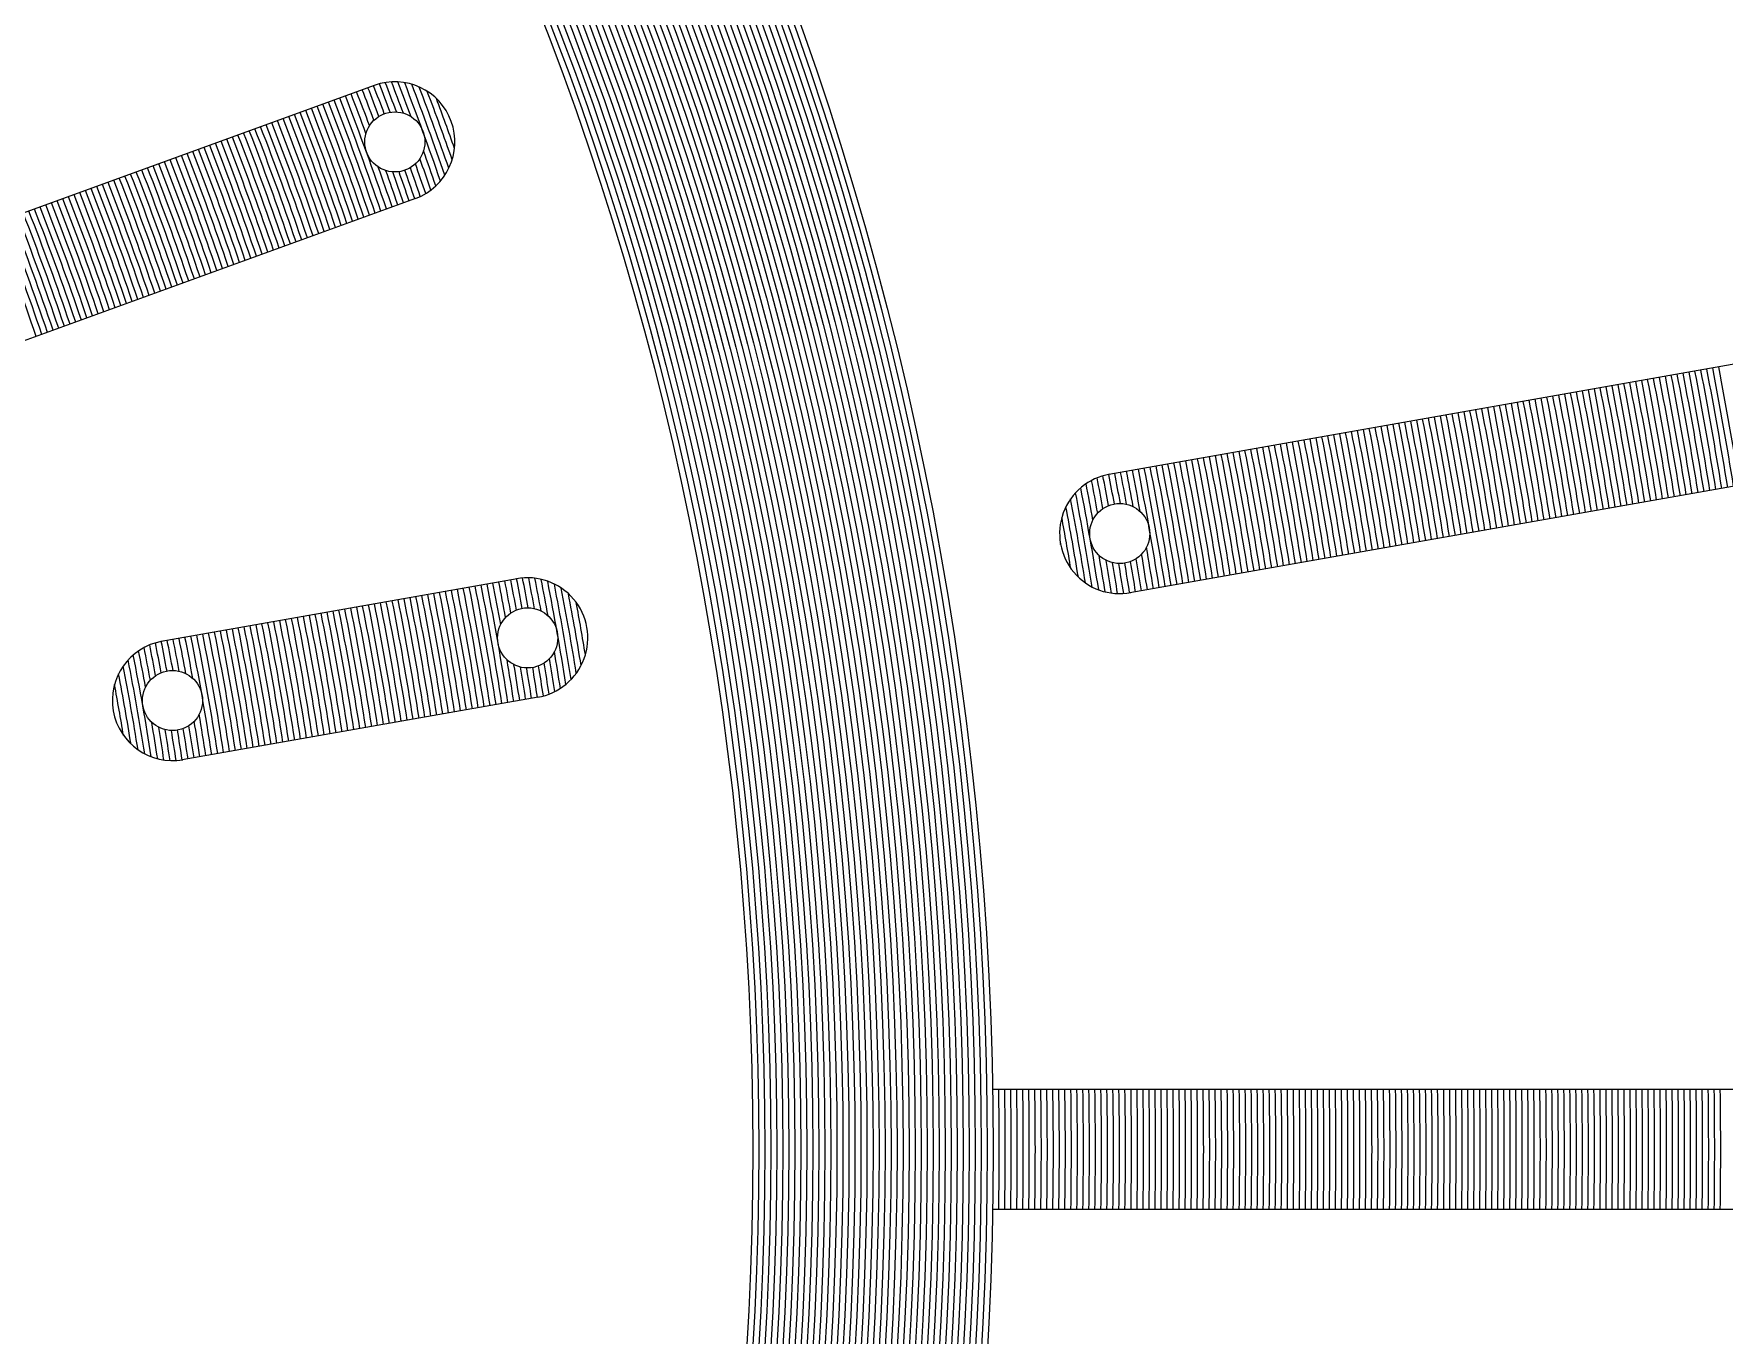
# Model space of a CAD drawing. Header units: millimetres. Extents: x 0 to 2404, y 0 to 1600.
# Drawn here: x 2374.35 to 2388.41, y 1483.18 to 1494.01 of the extents above; entities that cross this region are included whole.
import ezdxf

# ---------------------------------------------------------------- set-up
doc = ezdxf.new("R2010")
doc.units = ezdxf.units.MM

msp = doc.modelspace()

# ---------------------------------------------------------------- linework, layer by layer
for p, q in [((2377.185, 1493.579), (2372.95, 1492.037)), ((2377.527, 1492.639), (2373.292, 1491.098)), ((2388.715, 1491.299), (2383.294, 1490.344)), ((2388.888, 1490.315), (2383.468, 1489.359)), ((2378.374, 1489.476), (2375.414, 1488.954)), ((2378.548, 1488.491), (2375.588, 1487.969)), ((2389.333, 1485.229), (2382.329, 1485.229)), ((2389.333, 1484.229), (2382.329, 1484.229))]:
    msp.add_line(p, q)
for centre, radius in [((2354.333, 1484.729), 46), ((2354.333, 1484.729), 45.95), ((2354.333, 1484.729), 45.9), ((2354.333, 1484.729), 45.85), ((2354.333, 1484.729), 45.8), ((2354.333, 1484.729), 45.75), ((2354.333, 1484.729), 45.7), ((2354.333, 1484.729), 45.65), ((2354.333, 1484.729), 45.6), ((2354.333, 1484.729), 45.55), ((2354.333, 1484.729), 45.5), ((2354.333, 1484.729), 45.45), ((2354.333, 1484.729), 45.4), ((2354.333, 1484.729), 45.35), ((2354.333, 1484.729), 45.3), ((2354.333, 1484.729), 45.25), ((2354.333, 1484.729), 45.2), ((2354.333, 1484.729), 45.15), ((2354.333, 1484.729), 45.1), ((2354.333, 1484.729), 45.05), ((2354.333, 1484.729), 45), ((2354.333, 1484.729), 44.95), ((2354.333, 1484.729), 44.9), ((2354.333, 1484.729), 44.85), ((2354.333, 1484.729), 44.8), ((2354.333, 1484.729), 44.75), ((2354.333, 1484.729), 44.7), ((2354.333, 1484.729), 44.65), ((2354.333, 1484.729), 44.6), ((2354.333, 1484.729), 44.55), ((2354.333, 1484.729), 44.5), ((2354.333, 1484.729), 44.45), ((2354.333, 1484.729), 44.4), ((2354.333, 1484.729), 44.35), ((2354.333, 1484.729), 44.3), ((2354.333, 1484.729), 44.25), ((2354.333, 1484.729), 44.2), ((2354.333, 1484.729), 44.15), ((2354.333, 1484.729), 44.1), ((2354.333, 1484.729), 44.05), ((2354.333, 1484.729), 44), ((2354.333, 1484.729), 28), ((2354.333, 1484.729), 27.95), ((2354.333, 1484.729), 27.9), ((2354.333, 1484.729), 27.85), ((2354.333, 1484.729), 27.8), ((2354.333, 1484.729), 27.75), ((2354.333, 1484.729), 27.7), ((2354.333, 1484.729), 27.65), ((2354.333, 1484.729), 27.6), ((2354.333, 1484.729), 27.55), ((2354.333, 1484.729), 27.5), ((2354.333, 1484.729), 27.45), ((2354.333, 1484.729), 27.4), ((2354.333, 1484.729), 27.35), ((2354.333, 1484.729), 27.3), ((2354.333, 1484.729), 27.25), ((2354.333, 1484.729), 27.2), ((2354.333, 1484.729), 27.15), ((2354.333, 1484.729), 27.1), ((2354.333, 1484.729), 27.05), ((2354.333, 1484.729), 27), ((2354.333, 1484.729), 26.95), ((2354.333, 1484.729), 26.9), ((2354.333, 1484.729), 26.85), ((2354.333, 1484.729), 26.8), ((2354.333, 1484.729), 26.75), ((2354.333, 1484.729), 26.7), ((2354.333, 1484.729), 26.65), ((2354.333, 1484.729), 26.6), ((2354.333, 1484.729), 26.55), ((2354.333, 1484.729), 26.5), ((2354.333, 1484.729), 26.45), ((2354.333, 1484.729), 26.4), ((2354.333, 1484.729), 26.35), ((2354.333, 1484.729), 26.3), ((2354.333, 1484.729), 26.25), ((2354.333, 1484.729), 26.2), ((2354.333, 1484.729), 26.15), ((2354.333, 1484.729), 26.1), ((2354.333, 1484.729), 26.05), ((2354.333, 1484.729), 26), ((2377.356, 1493.109), 0.25), ((2383.385, 1489.852), 0.25), ((2378.461, 1488.984), 0.25), ((2375.507, 1488.463), 0.25)]:
    msp.add_circle(centre, radius)
for centre, radius, start, end in [((2354.333, 1484.729), 50, 95.7392, 84.2608), ((2354.333, 1484.729), 24.5, 20.5847, 21.1694), ((2377.356, 1493.109), 0.5, 290, 110), ((2354.333, 1484.729), 24.55, 20.5723, 21.1623), ((2354.333, 1484.729), 24.6, 20.5348, 21.1434), ((2354.333, 1484.729), 24.65, 20.4663, 21.1121), ((2354.333, 1484.729), 24.7, 20.3494, 21.0674), ((2354.333, 1484.729), 24.75, 18.9925, 21.0075), ((2354.333, 1484.729), 24.8, 19.0702, 20.9298), ((2354.333, 1484.729), 24.1, 18.8112, 21.1888), ((2354.333, 1484.729), 24.15, 18.8137, 21.1863), ((2354.333, 1484.729), 24.2, 18.8161, 21.1839), ((2354.333, 1484.729), 24.25, 18.8186, 21.1814), ((2354.333, 1484.729), 24.3, 20.3522, 21.179), ((2354.333, 1484.729), 24.35, 20.4692, 21.1766), ((2354.333, 1484.729), 24.4, 20.5369, 21.1742), ((2354.333, 1484.729), 24.45, 20.5734, 21.1718), ((2354.333, 1484.729), 24.85, 19.1708, 20.8292), ((2354.333, 1484.729), 24.9, 19.3041, 20.6959), ((2354.333, 1484.729), 24.95, 19.4949, 20.5051), ((2354.333, 1484.729), 23.7, 18.7911, 21.2089), ((2354.333, 1484.729), 23.75, 18.7937, 21.2063), ((2354.333, 1484.729), 23.8, 18.7962, 21.2038), ((2354.333, 1484.729), 23.85, 18.7987, 21.2013), ((2354.333, 1484.729), 23.9, 18.8013, 21.1987), ((2354.333, 1484.729), 23.95, 18.8038, 21.1962), ((2354.333, 1484.729), 24, 18.8063, 21.1937), ((2354.333, 1484.729), 24.05, 18.8087, 21.1913), ((2354.333, 1484.729), 23.25, 18.7677, 21.2323), ((2354.333, 1484.729), 23.3, 18.7704, 21.2296), ((2354.333, 1484.729), 23.35, 18.773, 21.227), ((2354.333, 1484.729), 23.4, 18.7756, 21.2244), ((2354.333, 1484.729), 23.45, 18.7782, 21.2218), ((2354.333, 1484.729), 23.5, 18.7808, 21.2192), ((2354.333, 1484.729), 23.55, 18.7834, 21.2166), ((2354.333, 1484.729), 23.6, 18.786, 21.214), ((2354.333, 1484.729), 23.65, 18.7886, 21.2114), ((2354.333, 1484.729), 22.85, 18.7462, 21.2538), ((2354.333, 1484.729), 22.9, 18.7489, 21.2511), ((2354.333, 1484.729), 22.95, 18.7516, 21.2484), ((2354.333, 1484.729), 23, 18.7543, 21.2457), ((2354.333, 1484.729), 23.05, 18.757, 21.243), ((2354.333, 1484.729), 23.1, 18.7597, 21.2403), ((2354.333, 1484.729), 23.15, 18.7624, 21.2376), ((2354.333, 1484.729), 23.2, 18.7651, 21.2349), ((2354.333, 1484.729), 24.7, 18.9326, 19.6506), ((2354.333, 1484.729), 22.45, 18.7238, 21.2762), ((2354.333, 1484.729), 22.5, 18.7267, 21.2733), ((2354.333, 1484.729), 22.55, 18.7295, 21.2705), ((2354.333, 1484.729), 22.6, 18.7323, 21.2677), ((2354.333, 1484.729), 22.65, 18.7351, 21.2649), ((2354.333, 1484.729), 22.7, 18.7379, 21.2621), ((2354.333, 1484.729), 22.75, 18.7407, 21.2593), ((2354.333, 1484.729), 22.8, 18.7434, 21.2566), ((2354.333, 1484.729), 24.3, 18.821, 19.6478), ((2354.333, 1484.729), 24.35, 18.8234, 19.5308), ((2354.333, 1484.729), 24.5, 18.8306, 19.4153), ((2354.333, 1484.729), 24.55, 18.8377, 19.4277), ((2354.333, 1484.729), 24.6, 18.8566, 19.4652), ((2354.333, 1484.729), 24.65, 18.8879, 19.5337), ((2354.333, 1484.729), 22.05, 18.7007, 21.2993), ((2354.333, 1484.729), 22.1, 18.7036, 21.2964), ((2354.333, 1484.729), 22.15, 18.7065, 21.2935), ((2354.333, 1484.729), 22.2, 18.7094, 21.2906), ((2354.333, 1484.729), 22.25, 18.7123, 21.2877), ((2354.333, 1484.729), 22.3, 18.7152, 21.2848), ((2354.333, 1484.729), 22.35, 18.7181, 21.2819), ((2354.333, 1484.729), 22.4, 18.721, 21.279), ((2354.333, 1484.729), 24.4, 18.8258, 19.4631), ((2354.333, 1484.729), 24.45, 18.8282, 19.4266), ((2354.333, 1484.729), 21.6, 18.6736, 21.3264), ((2354.333, 1484.729), 21.65, 18.6767, 21.3233), ((2354.333, 1484.729), 21.7, 18.6797, 21.3203), ((2354.333, 1484.729), 21.75, 18.6827, 21.3173), ((2354.333, 1484.729), 21.8, 18.6858, 21.3142), ((2354.333, 1484.729), 21.85, 18.6888, 21.3112), ((2354.333, 1484.729), 21.9, 18.6918, 21.3082), ((2354.333, 1484.729), 21.95, 18.6947, 21.3053), ((2354.333, 1484.729), 22, 18.6977, 21.3023), ((2354.333, 1484.729), 21.2, 18.6486, 21.3514), ((2354.333, 1484.729), 21.25, 18.6517, 21.3483), ((2354.333, 1484.729), 21.3, 18.6549, 21.3451), ((2354.333, 1484.729), 21.35, 18.6581, 21.3419), ((2354.333, 1484.729), 21.4, 18.6612, 21.3388), ((2354.333, 1484.729), 21.45, 18.6643, 21.3357), ((2354.333, 1484.729), 21.5, 18.6674, 21.3326), ((2354.333, 1484.729), 21.55, 18.6705, 21.3295), ((2354.333, 1484.729), 21.15, 18.6454, 21.3546), ((2354.333, 1484.729), 34.35, 9.166, 10.834), ((2354.333, 1484.729), 34.4, 9.1672, 10.8328), ((2354.333, 1484.729), 34.45, 9.1684, 10.8316), ((2354.333, 1484.729), 34.5, 9.1696, 10.8304), ((2354.333, 1484.729), 34.55, 9.1708, 10.8292), ((2354.333, 1484.729), 34.6, 9.172, 10.828), ((2354.333, 1484.729), 34.65, 9.1732, 10.8268), ((2354.333, 1484.729), 33.5, 9.1448, 10.8552), ((2354.333, 1484.729), 33.55, 9.1461, 10.8539), ((2354.333, 1484.729), 33.6, 9.1474, 10.8526), ((2354.333, 1484.729), 33.65, 9.1486, 10.8514), ((2354.333, 1484.729), 33.7, 9.1499, 10.8501), ((2354.333, 1484.729), 33.75, 9.1511, 10.8489), ((2354.333, 1484.729), 33.8, 9.1524, 10.8476), ((2354.333, 1484.729), 33.85, 9.1537, 10.8463), ((2354.333, 1484.729), 33.9, 9.1549, 10.8451), ((2354.333, 1484.729), 33.95, 9.1561, 10.8439), ((2354.333, 1484.729), 34, 9.1574, 10.8426), ((2354.333, 1484.729), 34.05, 9.1586, 10.8414), ((2354.333, 1484.729), 34.1, 9.1599, 10.8401), ((2354.333, 1484.729), 34.15, 9.1611, 10.8389), ((2354.333, 1484.729), 34.2, 9.1623, 10.8377), ((2354.333, 1484.729), 34.25, 9.1635, 10.8365), ((2354.333, 1484.729), 34.3, 9.1648, 10.8352), ((2354.333, 1484.729), 32.7, 9.1239, 10.8761), ((2354.333, 1484.729), 32.75, 9.1252, 10.8748), ((2354.333, 1484.729), 32.8, 9.1266, 10.8734), ((2354.333, 1484.729), 32.85, 9.1279, 10.8721), ((2354.333, 1484.729), 32.9, 9.1292, 10.8708), ((2354.333, 1484.729), 32.95, 9.1305, 10.8695), ((2354.333, 1484.729), 33, 9.1318, 10.8682), ((2354.333, 1484.729), 33.05, 9.1332, 10.8668), ((2354.333, 1484.729), 33.1, 9.1345, 10.8655), ((2354.333, 1484.729), 33.15, 9.1358, 10.8642), ((2354.333, 1484.729), 33.2, 9.1371, 10.8629), ((2354.333, 1484.729), 33.25, 9.1384, 10.8616), ((2354.333, 1484.729), 33.3, 9.1397, 10.8603), ((2354.333, 1484.729), 33.35, 9.141, 10.859), ((2354.333, 1484.729), 33.4, 9.1422, 10.8578), ((2354.333, 1484.729), 33.45, 9.1435, 10.8565), ((2354.333, 1484.729), 31.9, 9.1019, 10.8981), ((2354.333, 1484.729), 31.95, 9.1033, 10.8967), ((2354.333, 1484.729), 32, 9.1047, 10.8953), ((2354.333, 1484.729), 32.05, 9.1061, 10.8939), ((2354.333, 1484.729), 32.1, 9.1075, 10.8925), ((2354.333, 1484.729), 32.1, 9.1075, 10.8925), ((2354.333, 1484.729), 32.15, 9.1089, 10.8911), ((2354.333, 1484.729), 32.15, 9.1089, 10.8911), ((2354.333, 1484.729), 32.2, 9.1103, 10.8897), ((2354.333, 1484.729), 32.25, 9.1117, 10.8883), ((2354.333, 1484.729), 32.3, 9.113, 10.887), ((2354.333, 1484.729), 32.35, 9.1144, 10.8856), ((2354.333, 1484.729), 32.4, 9.1158, 10.8842), ((2354.333, 1484.729), 32.45, 9.1171, 10.8829), ((2354.333, 1484.729), 32.5, 9.1185, 10.8815), ((2354.333, 1484.729), 32.55, 9.1198, 10.8802), ((2354.333, 1484.729), 32.6, 9.1212, 10.8788), ((2354.333, 1484.729), 32.65, 9.1225, 10.8775), ((2354.333, 1484.729), 31.1, 9.0788, 10.9212), ((2354.333, 1484.729), 31.15, 9.0803, 10.9197), ((2354.333, 1484.729), 31.2, 9.0818, 10.9182), ((2354.333, 1484.729), 31.25, 9.0832, 10.9168), ((2354.333, 1484.729), 31.3, 9.0847, 10.9153), ((2354.333, 1484.729), 31.35, 9.0862, 10.9138), ((2354.333, 1484.729), 31.4, 9.0876, 10.9124), ((2354.333, 1484.729), 31.45, 9.0891, 10.9109), ((2354.333, 1484.729), 31.5, 9.0905, 10.9095), ((2354.333, 1484.729), 31.55, 9.0919, 10.9081), ((2354.333, 1484.729), 31.6, 9.0934, 10.9066), ((2354.333, 1484.729), 31.65, 9.0948, 10.9052), ((2354.333, 1484.729), 31.7, 9.0962, 10.9038), ((2354.333, 1484.729), 31.75, 9.0977, 10.9023), ((2354.333, 1484.729), 31.8, 9.0991, 10.9009), ((2354.333, 1484.729), 31.85, 9.1005, 10.8995), ((2354.333, 1484.729), 30.3, 9.0545, 10.9455), ((2354.333, 1484.729), 30.35, 9.056, 10.944), ((2354.333, 1484.729), 30.4, 9.0576, 10.9424), ((2354.333, 1484.729), 30.45, 9.0591, 10.9409), ((2354.333, 1484.729), 30.5, 9.0607, 10.9393), ((2354.333, 1484.729), 30.55, 9.0622, 10.9378), ((2354.333, 1484.729), 30.6, 9.0638, 10.9362), ((2354.333, 1484.729), 30.65, 9.0653, 10.9347), ((2354.333, 1484.729), 30.7, 9.0668, 10.9332), ((2354.333, 1484.729), 30.75, 9.0683, 10.9317), ((2354.333, 1484.729), 30.8, 9.0698, 10.9302), ((2354.333, 1484.729), 30.85, 9.0713, 10.9287), ((2354.333, 1484.729), 30.9, 9.0728, 10.9272), ((2354.333, 1484.729), 30.95, 9.0743, 10.9257), ((2354.333, 1484.729), 31, 9.0758, 10.9242), ((2354.333, 1484.729), 31.05, 9.0773, 10.9227), ((2383.385, 1489.852), 0.5, 99.5144, 280.4856), ((2354.333, 1484.729), 29.5, 10.4856, 10.9712), ((2354.333, 1484.729), 29.55, 10.4753, 10.9695), ((2354.333, 1484.729), 29.6, 10.4443, 10.9679), ((2354.333, 1484.729), 29.65, 10.3875, 10.9662), ((2354.333, 1484.729), 29.7, 10.2904, 10.9646), ((2354.333, 1484.729), 29.75, 9.037, 10.963), ((2354.333, 1484.729), 29.8, 9.0386, 10.9614), ((2354.333, 1484.729), 29.85, 9.0402, 10.9598), ((2354.333, 1484.729), 29.9, 9.0418, 10.9582), ((2354.333, 1484.729), 29.95, 9.0434, 10.9566), ((2354.333, 1484.729), 30, 9.045, 10.955), ((2354.333, 1484.729), 30.05, 9.0466, 10.9534), ((2354.333, 1484.729), 30.1, 9.0482, 10.9518), ((2354.333, 1484.729), 30.15, 9.0498, 10.9502), ((2354.333, 1484.729), 30.2, 9.0514, 10.9486), ((2354.333, 1484.729), 30.25, 9.0529, 10.9471), ((2354.333, 1484.729), 29.25, 9.1554, 10.8446), ((2354.333, 1484.729), 29.3, 10.2923, 10.8931), ((2354.333, 1484.729), 29.35, 10.3894, 10.9288), ((2354.333, 1484.729), 29.4, 10.4458, 10.9532), ((2354.333, 1484.729), 29.45, 10.4762, 10.9671), ((2354.333, 1484.729), 29.1, 9.4133, 10.5867), ((2354.333, 1484.729), 29.15, 9.3023, 10.6977), ((2354.333, 1484.729), 29.2, 9.2191, 10.7809), ((2354.333, 1484.729), 29.05, 9.5734, 10.4266), ((2354.333, 1484.729), 29, 9.9917, 10.0083), ((2354.333, 1484.729), 29.3, 9.1069, 9.7077), ((2354.333, 1484.729), 29.6, 9.0321, 9.5557), ((2354.333, 1484.729), 29.65, 9.0338, 9.6125), ((2354.333, 1484.729), 29.7, 9.0354, 9.7096), ((2354.333, 1484.729), 29.35, 9.0712, 9.6106), ((2354.333, 1484.729), 29.4, 9.0468, 9.5542), ((2354.333, 1484.729), 29.45, 9.0329, 9.5238), ((2354.333, 1484.729), 29.5, 9.0288, 9.5144), ((2354.333, 1484.729), 29.55, 9.0305, 9.5247), ((2354.333, 1484.729), 23.8, 8.7962, 11.2038), ((2354.333, 1484.729), 23.85, 8.7987, 11.2013), ((2354.333, 1484.729), 23.9, 8.8013, 11.1987), ((2354.333, 1484.729), 23.95, 8.8038, 11.1962), ((2354.333, 1484.729), 24, 8.8063, 11.1937), ((2354.333, 1484.729), 24.05, 8.8087, 11.1913), ((2354.333, 1484.729), 24.1, 8.8112, 11.1888), ((2354.333, 1484.729), 24.15, 8.8137, 11.1863), ((2354.333, 1484.729), 24.2, 8.8161, 11.1839), ((2354.333, 1484.729), 24.25, 8.8186, 11.1814), ((2354.333, 1484.729), 24.3, 10.3522, 11.179), ((2354.333, 1484.729), 24.35, 10.4692, 11.1766), ((2354.333, 1484.729), 24.4, 10.5369, 11.1742), ((2354.333, 1484.729), 24.45, 10.5734, 11.1718), ((2378.461, 1488.984), 0.5, 279.4153, 100.5847), ((2354.333, 1484.729), 24.5, 10.5847, 11.1694), ((2354.333, 1484.729), 24.55, 10.5723, 11.1623), ((2354.333, 1484.729), 24.6, 10.5348, 11.1434), ((2354.333, 1484.729), 24.65, 10.4663, 11.1121), ((2354.333, 1484.729), 24.7, 10.3494, 11.0674), ((2354.333, 1484.729), 24.75, 8.9925, 11.0075), ((2354.333, 1484.729), 24.8, 9.0702, 10.9298), ((2354.333, 1484.729), 24.85, 9.1708, 10.8292), ((2354.333, 1484.729), 24.9, 9.3041, 10.6959), ((2354.333, 1484.729), 23, 8.7543, 11.2457), ((2354.333, 1484.729), 23.05, 8.757, 11.243), ((2354.333, 1484.729), 23.1, 8.7597, 11.2403), ((2354.333, 1484.729), 23.15, 8.7624, 11.2376), ((2354.333, 1484.729), 23.2, 8.7651, 11.2349), ((2354.333, 1484.729), 23.25, 8.7677, 11.2323), ((2354.333, 1484.729), 23.3, 8.7704, 11.2296), ((2354.333, 1484.729), 23.35, 8.773, 11.227), ((2354.333, 1484.729), 23.4, 8.7756, 11.2244), ((2354.333, 1484.729), 23.45, 8.7782, 11.2218), ((2354.333, 1484.729), 23.5, 8.7808, 11.2192), ((2354.333, 1484.729), 23.55, 8.7834, 11.2166), ((2354.333, 1484.729), 23.6, 8.786, 11.214), ((2354.333, 1484.729), 23.65, 8.7886, 11.2114), ((2354.333, 1484.729), 23.7, 8.7911, 11.2089), ((2354.333, 1484.729), 23.75, 8.7937, 11.2063), ((2354.333, 1484.729), 24.95, 9.4949, 10.5051), ((2354.333, 1484.729), 22.2, 8.7094, 11.2906), ((2354.333, 1484.729), 22.25, 8.7123, 11.2877), ((2354.333, 1484.729), 22.3, 8.7152, 11.2848), ((2354.333, 1484.729), 22.35, 8.7181, 11.2819), ((2354.333, 1484.729), 22.4, 8.721, 11.279), ((2354.333, 1484.729), 22.45, 8.7238, 11.2762), ((2354.333, 1484.729), 22.5, 8.7267, 11.2733), ((2354.333, 1484.729), 22.55, 8.7295, 11.2705), ((2354.333, 1484.729), 22.6, 8.7323, 11.2677), ((2354.333, 1484.729), 22.65, 8.7351, 11.2649), ((2354.333, 1484.729), 22.7, 8.7379, 11.2621), ((2354.333, 1484.729), 22.75, 8.7407, 11.2593), ((2354.333, 1484.729), 22.8, 8.7434, 11.2566), ((2354.333, 1484.729), 22.85, 8.7462, 11.2538), ((2354.333, 1484.729), 22.9, 8.7489, 11.2511), ((2354.333, 1484.729), 22.95, 8.7516, 11.2484), ((2375.507, 1488.463), 0.5, 100, 280), ((2354.333, 1484.729), 21.45, 10.6535, 11.3274), ((2354.333, 1484.729), 21.5, 10.6662, 11.3326), ((2354.333, 1484.729), 21.55, 10.652, 11.3295), ((2354.333, 1484.729), 21.6, 10.6092, 11.3264), ((2354.333, 1484.729), 21.65, 10.5311, 11.3233), ((2354.333, 1484.729), 21.7, 10.3979, 11.3203), ((2354.333, 1484.729), 21.75, 8.6827, 11.3173), ((2354.333, 1484.729), 21.8, 8.6858, 11.3142), ((2354.333, 1484.729), 21.85, 8.6888, 11.3112), ((2354.333, 1484.729), 21.9, 8.6918, 11.3082), ((2354.333, 1484.729), 21.95, 8.6947, 11.3053), ((2354.333, 1484.729), 22, 8.6977, 11.3023), ((2354.333, 1484.729), 22.05, 8.7007, 11.2993), ((2354.333, 1484.729), 22.1, 8.7036, 11.2964), ((2354.333, 1484.729), 22.15, 8.7065, 11.2935), ((2354.333, 1484.729), 21.2, 8.9265, 11.0735), ((2354.333, 1484.729), 21.25, 8.8393, 11.1607), ((2354.333, 1484.729), 21.3, 10.4016, 11.227), ((2354.333, 1484.729), 21.35, 10.5349, 11.2756), ((2354.333, 1484.729), 21.4, 10.612, 11.3086), ((2354.333, 1484.729), 24.3, 8.821, 9.6478), ((2354.333, 1484.729), 24.65, 8.8879, 9.5337), ((2354.333, 1484.729), 24.7, 8.9326, 9.6506), ((2354.333, 1484.729), 21.1, 9.193, 10.807), ((2354.333, 1484.729), 21.15, 9.0406, 10.9594), ((2354.333, 1484.729), 24.35, 8.8234, 9.5308), ((2354.333, 1484.729), 24.4, 8.8258, 9.4631), ((2354.333, 1484.729), 24.45, 8.8282, 9.4266), ((2354.333, 1484.729), 24.5, 8.8306, 9.4153), ((2354.333, 1484.729), 24.55, 8.8377, 9.4277), ((2354.333, 1484.729), 24.6, 8.8566, 9.4652), ((2354.333, 1484.729), 21.05, 9.413, 10.587), ((2354.333, 1484.729), 21.3, 8.773, 9.5984), ((2354.333, 1484.729), 21.35, 8.7244, 9.4651), ((2354.333, 1484.729), 21.55, 8.6705, 9.348), ((2354.333, 1484.729), 21.6, 8.6736, 9.3908), ((2354.333, 1484.729), 21.65, 8.6767, 9.4689), ((2354.333, 1484.729), 21.7, 8.6797, 9.6021), ((2354.333, 1484.729), 21.4, 8.6914, 9.388), ((2354.333, 1484.729), 21.45, 8.6726, 9.3465), ((2354.333, 1484.729), 21.5, 8.6674, 9.3338), ((2354.333, 1484.729), 28.05, 358.9894, 1.0214), ((2354.333, 1484.729), 28.1, 358.9894, 1.0196), ((2354.333, 1484.729), 28.15, 358.9894, 1.0177), ((2354.333, 1484.729), 28.2, 358.9894, 1.0159), ((2354.333, 1484.729), 28.25, 358.9894, 1.0141), ((2354.333, 1484.729), 28.3, 358.9894, 1.0123), ((2354.333, 1484.729), 28.35, 358.9894, 1.0106), ((2354.333, 1484.729), 28.4, 358.9912, 1.0088), ((2354.333, 1484.729), 28.45, 358.993, 1.007), ((2354.333, 1484.729), 28.5, 358.9948, 1.0052), ((2354.333, 1484.729), 28.55, 358.9965, 1.0035), ((2354.333, 1484.729), 28.6, 358.9983, 1.0017), ((2354.333, 1484.729), 28.65, 359, 1), ((2354.333, 1484.729), 28.7, 359.0018, 0.9982), ((2354.333, 1484.729), 28.75, 359.0035, 0.9965), ((2354.333, 1484.729), 28.8, 359.0052, 0.9948), ((2354.333, 1484.729), 28.85, 359.007, 0.993), ((2354.333, 1484.729), 28.9, 359.0087, 0.9913), ((2354.333, 1484.729), 28.95, 359.0104, 0.9896), ((2354.333, 1484.729), 29, 359.0121, 0.9879), ((2354.333, 1484.729), 29.05, 359.0138, 0.9862), ((2354.333, 1484.729), 29.1, 359.0155, 0.9845), ((2354.333, 1484.729), 29.15, 359.0172, 0.9828), ((2354.333, 1484.729), 29.2, 359.0189, 0.9811), ((2354.333, 1484.729), 29.25, 359.0205, 0.9795), ((2354.333, 1484.729), 29.3, 359.0222, 0.9778), ((2354.333, 1484.729), 29.35, 359.0239, 0.9761), ((2354.333, 1484.729), 29.4, 359.0255, 0.9745), ((2354.333, 1484.729), 29.45, 359.0272, 0.9728), ((2354.333, 1484.729), 29.5, 359.0288, 0.9712), ((2354.333, 1484.729), 29.55, 359.0305, 0.9695), ((2354.333, 1484.729), 29.6, 359.0321, 0.9679), ((2354.333, 1484.729), 29.65, 359.0338, 0.9662), ((2354.333, 1484.729), 29.7, 359.0354, 0.9646), ((2354.333, 1484.729), 29.75, 359.037, 0.963), ((2354.333, 1484.729), 29.8, 359.0386, 0.9614), ((2354.333, 1484.729), 29.85, 359.0402, 0.9598), ((2354.333, 1484.729), 29.9, 359.0418, 0.9582), ((2354.333, 1484.729), 29.95, 359.0434, 0.9566), ((2354.333, 1484.729), 30, 359.045, 0.955), ((2354.333, 1484.729), 30.05, 359.0466, 0.9534), ((2354.333, 1484.729), 30.1, 359.0482, 0.9518), ((2354.333, 1484.729), 30.15, 359.0498, 0.9502), ((2354.333, 1484.729), 30.2, 359.0514, 0.9486), ((2354.333, 1484.729), 30.25, 359.0529, 0.9471), ((2354.333, 1484.729), 30.3, 359.0545, 0.9455), ((2354.333, 1484.729), 30.35, 359.056, 0.944), ((2354.333, 1484.729), 30.4, 359.0576, 0.9424), ((2354.333, 1484.729), 30.45, 359.0591, 0.9409), ((2354.333, 1484.729), 30.5, 359.0607, 0.9393), ((2354.333, 1484.729), 30.55, 359.0622, 0.9378), ((2354.333, 1484.729), 30.6, 359.0638, 0.9362), ((2354.333, 1484.729), 30.65, 359.0653, 0.9347), ((2354.333, 1484.729), 30.7, 359.0668, 0.9332), ((2354.333, 1484.729), 30.75, 359.0683, 0.9317), ((2354.333, 1484.729), 30.8, 359.0698, 0.9302), ((2354.333, 1484.729), 30.85, 359.0713, 0.9287), ((2354.333, 1484.729), 30.9, 359.0728, 0.9272), ((2354.333, 1484.729), 30.95, 359.0743, 0.9257), ((2354.333, 1484.729), 31, 359.0758, 0.9242), ((2354.333, 1484.729), 31.05, 359.0773, 0.9227), ((2354.333, 1484.729), 31.1, 359.0788, 0.9212), ((2354.333, 1484.729), 31.15, 359.0803, 0.9197), ((2354.333, 1484.729), 31.2, 359.0818, 0.9182), ((2354.333, 1484.729), 31.25, 359.0832, 0.9168), ((2354.333, 1484.729), 31.3, 359.0847, 0.9153), ((2354.333, 1484.729), 31.35, 359.0862, 0.9138), ((2354.333, 1484.729), 31.4, 359.0876, 0.9124), ((2354.333, 1484.729), 31.45, 359.0891, 0.9109), ((2354.333, 1484.729), 31.5, 359.0905, 0.9095), ((2354.333, 1484.729), 31.55, 359.0919, 0.9081), ((2354.333, 1484.729), 31.6, 359.0934, 0.9066), ((2354.333, 1484.729), 31.65, 359.0948, 0.9052), ((2354.333, 1484.729), 31.7, 359.0962, 0.9038), ((2354.333, 1484.729), 31.75, 359.0977, 0.9023), ((2354.333, 1484.729), 31.8, 359.0991, 0.9009), ((2354.333, 1484.729), 31.85, 359.1005, 0.8995), ((2354.333, 1484.729), 31.9, 359.1019, 0.8981), ((2354.333, 1484.729), 31.95, 359.1033, 0.8967), ((2354.333, 1484.729), 32, 359.1047, 0.8953), ((2354.333, 1484.729), 32.05, 359.1061, 0.8939), ((2354.333, 1484.729), 32.1, 359.1075, 0.8925), ((2354.333, 1484.729), 32.1, 359.1075, 0.8925), ((2354.333, 1484.729), 32.15, 359.1089, 0.8911), ((2354.333, 1484.729), 32.15, 359.1089, 0.8911), ((2354.333, 1484.729), 32.2, 359.1103, 0.8897), ((2354.333, 1484.729), 32.25, 359.1117, 0.8883), ((2354.333, 1484.729), 32.3, 359.113, 0.887), ((2354.333, 1484.729), 32.35, 359.1144, 0.8856), ((2354.333, 1484.729), 32.4, 359.1158, 0.8842), ((2354.333, 1484.729), 32.45, 359.1171, 0.8829), ((2354.333, 1484.729), 32.5, 359.1185, 0.8815), ((2354.333, 1484.729), 32.55, 359.1198, 0.8802), ((2354.333, 1484.729), 32.6, 359.1212, 0.8788), ((2354.333, 1484.729), 32.65, 359.1225, 0.8775), ((2354.333, 1484.729), 32.7, 359.1239, 0.8761), ((2354.333, 1484.729), 32.75, 359.1252, 0.8748), ((2354.333, 1484.729), 32.8, 359.1266, 0.8734), ((2354.333, 1484.729), 32.85, 359.1279, 0.8721), ((2354.333, 1484.729), 32.9, 359.1292, 0.8708), ((2354.333, 1484.729), 32.95, 359.1305, 0.8695), ((2354.333, 1484.729), 33, 359.1318, 0.8682), ((2354.333, 1484.729), 33.05, 359.1332, 0.8668), ((2354.333, 1484.729), 33.1, 359.1345, 0.8655), ((2354.333, 1484.729), 33.15, 359.1358, 0.8642), ((2354.333, 1484.729), 33.2, 359.1371, 0.8629), ((2354.333, 1484.729), 33.25, 359.1384, 0.8616), ((2354.333, 1484.729), 33.3, 359.1397, 0.8603), ((2354.333, 1484.729), 33.35, 359.141, 0.859), ((2354.333, 1484.729), 33.4, 359.1422, 0.8578), ((2354.333, 1484.729), 33.45, 359.1435, 0.8565), ((2354.333, 1484.729), 33.5, 359.1448, 0.8552), ((2354.333, 1484.729), 33.55, 359.1461, 0.8539), ((2354.333, 1484.729), 33.6, 359.1474, 0.8526), ((2354.333, 1484.729), 33.65, 359.1486, 0.8514), ((2354.333, 1484.729), 33.7, 359.1499, 0.8501), ((2354.333, 1484.729), 33.75, 359.1511, 0.8489), ((2354.333, 1484.729), 33.8, 359.1524, 0.8476), ((2354.333, 1484.729), 33.85, 359.1537, 0.8463), ((2354.333, 1484.729), 33.9, 359.1549, 0.8451), ((2354.333, 1484.729), 33.95, 359.1561, 0.8439), ((2354.333, 1484.729), 34, 359.1574, 0.8426), ((2354.333, 1484.729), 34.05, 359.1586, 0.8414)]:
    msp.add_arc(centre, radius, start, end)

doc.saveas('drawing.dxf')
